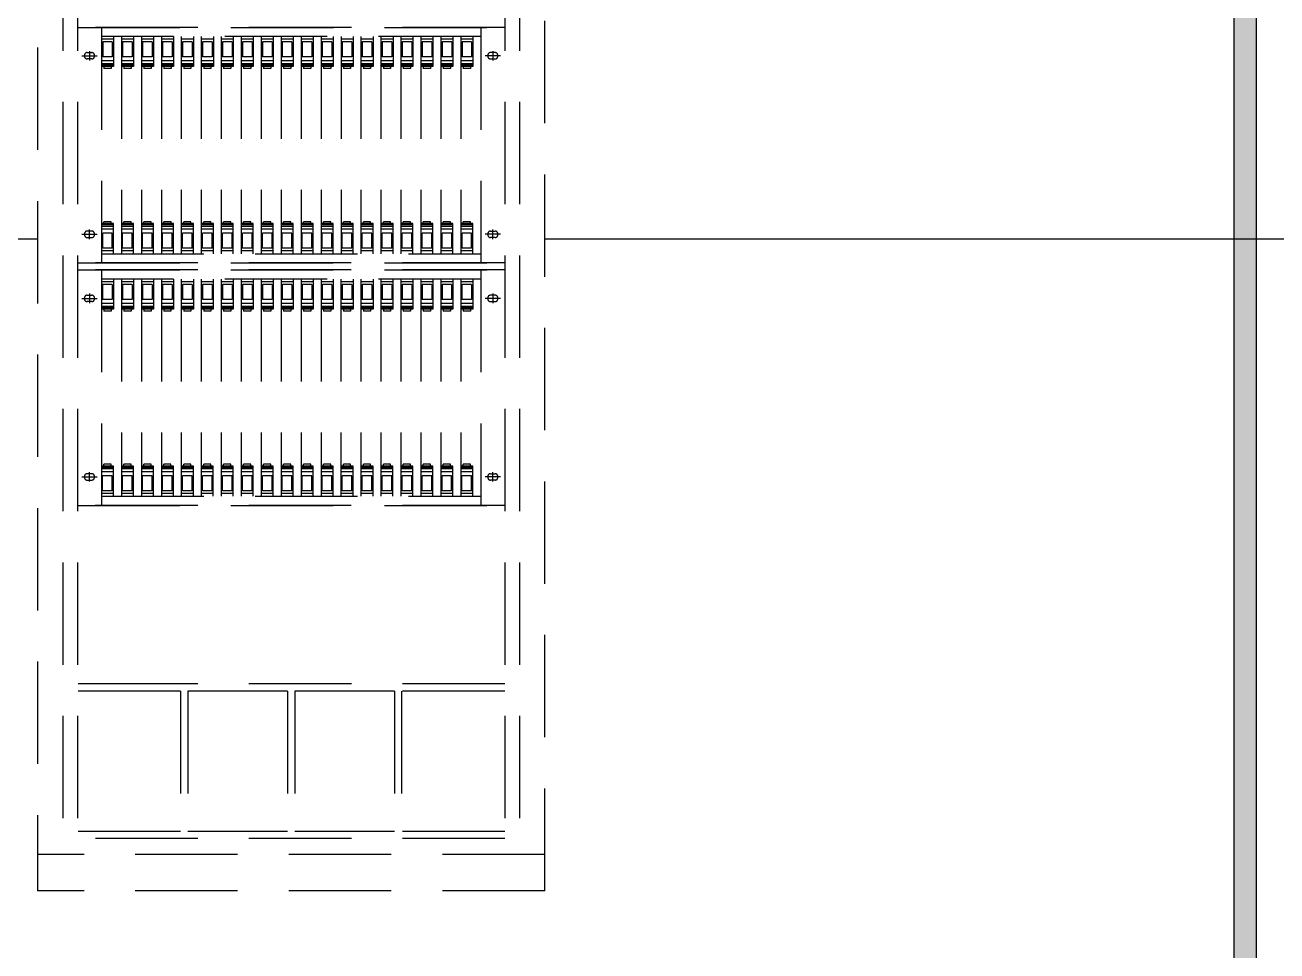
# Model space of a CAD drawing. Header units: millimetres. Extents: x 0 to 2521, y -5 to 594.
# Drawn here: x 1869.5 to 1930.7, y 347.2 to 392.4 of the extents above; entities that cross this region are included whole.
import ezdxf

# ---------------------------------------------------------------- set-up
doc = ezdxf.new("R2010")
doc.units = ezdxf.units.MM
doc.header["$LTSCALE"] = 10
doc.linetypes.add('A-DASHD01', pattern=[0.75, 0.5, -0.25])
for name, color, linetype in [('CZ-LIN1', 7, 'Continuous'), ('CZ-SYMB', 2, 'Continuous'), ('CZ-TABL', 7, 'Continuous'), ('TT-COMM-CABL', 4, 'Continuous')]:
    doc.layers.add(name, color=color, linetype=linetype)

msp = doc.modelspace()

# ---------------------------------------------------------------- hatches: boundary and pattern name
at = {"layer": 'CZ-TABL'}
h = msp.add_hatch(color=256, dxfattribs=at)
edge = h.paths.add_edge_path()
edge.add_arc((1767.242, 283.656), 4.556, 172.75623, 263.45156)
edge.add_line((1766.722, 279.13), (1924.583, 279.13))
edge.add_arc((1924.583, 284.23), 5.101, 270, 360)
edge.add_line((1929.684, 284.23), (1929.684, 450.438))
edge.add_arc((1925.186, 449.954), 4.524, 6.13869, 97.65352)
edge.add_arc((1924.583, 450.438), 4, 0, 90, ccw=False)
edge.add_line((1928.583, 450.438), (1928.583, 284.23))
edge.add_arc((1924.583, 284.23), 4, -90, 0, ccw=False)
edge.add_line((1924.583, 280.23), (1766.722, 280.23))
edge.add_arc((1766.722, 284.23), 4, 180, 270, ccw=False)

# ---------------------------------------------------------------- linework, layer by layer
at = {"layer": 'CZ-LIN1', "ltscale": 10}
msp.add_lwpolyline([(1762.722, 454.438), (1924.583, 454.438, -0.414214), (1928.583, 450.438), (1928.583, 284.23, -0.414214), (1924.583, 280.23), (1766.722, 280.23, -0.414214), (1762.722, 284.23), (1762.722, 454.438)], format="xyb", close=True, dxfattribs=at)
at = {"layer": 'CZ-SYMB', "linetype": 'A-DASHD01'}
for p, q in [((1870.156, 413.808), (1870.156, 350.11)), ((1870.156, 413.808), (1870.156, 350.11)), ((1894.927, 350.11), (1894.927, 413.808)), ((1894.927, 350.11), (1894.927, 413.808)), ((1871.394, 411.153), (1871.394, 351.879)), ((1871.394, 411.153), (1871.394, 351.879)), ((1872.102, 411.153), (1872.102, 351.879)), ((1872.102, 411.153), (1872.102, 351.879)), ((1892.981, 411.153), (1892.981, 351.879)), ((1892.981, 411.153), (1892.981, 351.879)), ((1893.688, 411.153), (1893.688, 351.879)), ((1893.688, 411.153), (1893.688, 351.879)), ((1872.102, 392.299), (1892.981, 392.299)), ((1892.981, 392.299), (1872.102, 392.299)), ((1873.28, 392.299), (1873.28, 380.798)), ((1891.801, 392.299), (1891.801, 380.798)), ((1891.801, 391.857), (1873.279, 391.857)), ((1873.868, 391.722), (1873.279, 391.722)), ((1873.809, 391.587), (1873.338, 391.587)), ((1873.338, 391.587), (1873.338, 390.859)), ((1873.809, 391.587), (1873.809, 390.859)), ((1873.868, 391.857), (1873.868, 390.387)), ((1874.254, 391.857), (1874.254, 381.24)), ((1874.843, 391.722), (1874.254, 391.722)), ((1874.313, 391.587), (1874.313, 390.859)), ((1874.784, 391.587), (1874.313, 391.587)), ((1874.784, 391.587), (1874.784, 390.859)), ((1874.843, 391.857), (1874.843, 390.387)), ((1875.229, 391.857), (1875.229, 381.24)), ((1875.818, 391.722), (1875.229, 391.722)), ((1875.288, 391.587), (1875.288, 390.859)), ((1875.759, 391.587), (1875.288, 391.587)), ((1875.759, 391.587), (1875.759, 390.859)), ((1875.818, 391.857), (1875.818, 390.387)), ((1876.204, 391.857), (1876.204, 381.24)), ((1876.793, 391.722), (1876.204, 391.722)), ((1876.262, 391.587), (1876.262, 390.859)), ((1876.734, 391.587), (1876.262, 391.587)), ((1876.734, 391.587), (1876.734, 390.859)), ((1876.793, 391.857), (1876.793, 390.387)), ((1877.178, 391.857), (1877.178, 381.24)), ((1877.767, 391.722), (1877.178, 391.722)), ((1877.237, 391.587), (1877.237, 390.859)), ((1877.709, 391.587), (1877.237, 391.587)), ((1877.709, 391.587), (1877.709, 390.859)), ((1877.767, 391.857), (1877.767, 390.387)), ((1878.153, 391.857), (1878.153, 381.24)), ((1878.742, 391.722), (1878.153, 391.722)), ((1878.212, 391.587), (1878.212, 390.859)), ((1878.683, 391.587), (1878.212, 391.587)), ((1878.683, 391.587), (1878.683, 390.859)), ((1878.742, 391.857), (1878.742, 390.387)), ((1879.128, 391.857), (1879.128, 381.24)), ((1879.717, 391.722), (1879.128, 391.722)), ((1879.187, 391.587), (1879.187, 390.859)), ((1879.658, 391.587), (1879.187, 391.587)), ((1879.658, 391.587), (1879.658, 390.859)), ((1879.717, 391.857), (1879.717, 390.387)), ((1880.103, 391.857), (1880.103, 381.24)), ((1880.692, 391.722), (1880.103, 391.722)), ((1880.162, 391.587), (1880.162, 390.859)), ((1880.633, 391.587), (1880.162, 391.587)), ((1880.633, 391.587), (1880.633, 390.859)), ((1880.692, 391.857), (1880.692, 390.387)), ((1881.078, 391.857), (1881.078, 381.24)), ((1881.667, 391.722), (1881.078, 391.722)), ((1881.137, 391.587), (1881.137, 390.859)), ((1881.608, 391.587), (1881.137, 391.587)), ((1881.608, 391.587), (1881.608, 390.859)), ((1881.667, 391.857), (1881.667, 390.387)), ((1882.053, 391.857), (1882.053, 381.24)), ((1882.642, 391.722), (1882.053, 391.722)), ((1882.583, 391.587), (1882.111, 391.587)), ((1882.111, 391.587), (1882.111, 390.859)), ((1882.583, 391.587), (1882.583, 390.859)), ((1882.642, 391.857), (1882.642, 390.387)), ((1883.027, 391.857), (1883.027, 381.24)), ((1883.616, 391.722), (1883.027, 391.722)), ((1883.086, 391.587), (1883.086, 390.859)), ((1883.558, 391.587), (1883.086, 391.587)), ((1883.558, 391.587), (1883.558, 390.859)), ((1883.616, 391.857), (1883.616, 390.387)), ((1884.002, 391.857), (1884.002, 381.24)), ((1884.591, 391.722), (1884.002, 391.722)), ((1884.061, 391.587), (1884.061, 390.859)), ((1884.532, 391.587), (1884.061, 391.587)), ((1884.532, 391.587), (1884.532, 390.859)), ((1884.591, 391.857), (1884.591, 390.387)), ((1884.977, 391.857), (1884.977, 381.24)), ((1885.566, 391.722), (1884.977, 391.722)), ((1885.036, 391.587), (1885.036, 390.859)), ((1885.507, 391.587), (1885.036, 391.587)), ((1885.507, 391.587), (1885.507, 390.859)), ((1885.566, 391.857), (1885.566, 390.387)), ((1885.952, 391.857), (1885.952, 381.24)), ((1886.541, 391.722), (1885.952, 391.722)), ((1886.011, 391.587), (1886.011, 390.859)), ((1886.482, 391.587), (1886.011, 391.587)), ((1886.482, 391.587), (1886.482, 390.859)), ((1886.541, 391.857), (1886.541, 390.387)), ((1886.927, 391.857), (1886.927, 381.24)), ((1887.516, 391.722), (1886.927, 391.722)), ((1886.986, 391.587), (1886.986, 390.859)), ((1887.457, 391.587), (1886.986, 391.587)), ((1887.457, 391.587), (1887.457, 390.859)), ((1887.516, 391.857), (1887.516, 390.387)), ((1887.902, 391.857), (1887.902, 381.24)), ((1888.491, 391.722), (1887.902, 391.722)), ((1887.96, 391.587), (1887.96, 390.859)), ((1888.432, 391.587), (1887.96, 391.587)), ((1888.432, 391.587), (1888.432, 390.859)), ((1888.491, 391.857), (1888.491, 390.387)), ((1888.876, 391.857), (1888.876, 381.24)), ((1889.465, 391.722), (1888.876, 391.722)), ((1888.935, 391.587), (1888.935, 390.859)), ((1889.407, 391.587), (1888.935, 391.587)), ((1889.407, 391.587), (1889.407, 390.859)), ((1889.465, 391.857), (1889.465, 390.387)), ((1889.851, 391.857), (1889.851, 381.24)), ((1890.44, 391.722), (1889.851, 391.722)), ((1889.91, 391.587), (1889.91, 390.859)), ((1890.381, 391.587), (1889.91, 391.587)), ((1890.381, 391.587), (1890.381, 390.859)), ((1890.44, 391.857), (1890.44, 390.387)), ((1890.826, 391.857), (1890.826, 381.24)), ((1891.415, 391.722), (1890.826, 391.722)), ((1890.885, 391.587), (1890.885, 390.859)), ((1891.356, 391.587), (1890.885, 391.587)), ((1891.356, 391.587), (1891.356, 390.859)), ((1891.415, 391.857), (1891.415, 390.387)), ((1872.323, 390.91), (1873.063, 390.91)), ((1872.693, 391.142), (1872.693, 390.679)), ((1873.809, 390.859), (1873.338, 390.859)), ((1874.784, 390.859), (1874.313, 390.859)), ((1875.759, 390.859), (1875.288, 390.859)), ((1876.734, 390.859), (1876.262, 390.859)), ((1877.709, 390.859), (1877.237, 390.859)), ((1878.683, 390.859), (1878.212, 390.859)), ((1879.658, 390.859), (1879.187, 390.859)), ((1880.633, 390.859), (1880.162, 390.859)), ((1881.608, 390.859), (1881.137, 390.859)), ((1882.583, 390.859), (1882.111, 390.859)), ((1883.558, 390.859), (1883.086, 390.859)), ((1884.532, 390.859), (1884.061, 390.859)), ((1885.507, 390.859), (1885.036, 390.859)), ((1886.482, 390.859), (1886.011, 390.859)), ((1887.457, 390.859), (1886.986, 390.859)), ((1888.432, 390.859), (1887.96, 390.859)), ((1889.407, 390.859), (1888.935, 390.859)), ((1890.381, 390.859), (1889.91, 390.859)), ((1891.356, 390.859), (1890.885, 390.859)), ((1892.76, 390.91), (1892.02, 390.91)), ((1892.39, 391.142), (1892.39, 390.679)), ((1873.868, 390.657), (1873.279, 390.657)), ((1873.868, 390.522), (1873.279, 390.522)), ((1873.868, 390.455), (1873.279, 390.455)), ((1873.868, 390.387), (1873.279, 390.387)), ((1873.397, 390.387), (1873.397, 390.293)), ((1873.75, 390.293), (1873.397, 390.293)), ((1873.75, 390.387), (1873.75, 390.293)), ((1874.843, 390.657), (1874.254, 390.657)), ((1874.843, 390.522), (1874.254, 390.522)), ((1874.843, 390.455), (1874.254, 390.455)), ((1874.843, 390.387), (1874.254, 390.387)), ((1874.372, 390.387), (1874.372, 390.293)), ((1874.725, 390.293), (1874.372, 390.293)), ((1874.725, 390.387), (1874.725, 390.293)), ((1875.818, 390.657), (1875.229, 390.657)), ((1875.818, 390.522), (1875.229, 390.522)), ((1875.818, 390.455), (1875.229, 390.455)), ((1875.818, 390.387), (1875.229, 390.387)), ((1875.347, 390.387), (1875.347, 390.293)), ((1875.7, 390.293), (1875.347, 390.293)), ((1875.7, 390.387), (1875.7, 390.293)), ((1876.793, 390.657), (1876.204, 390.657)), ((1876.793, 390.522), (1876.204, 390.522)), ((1876.793, 390.455), (1876.204, 390.455)), ((1876.793, 390.387), (1876.204, 390.387)), ((1876.321, 390.387), (1876.321, 390.293)), ((1876.675, 390.293), (1876.321, 390.293)), ((1876.675, 390.387), (1876.675, 390.293)), ((1877.767, 390.657), (1877.178, 390.657)), ((1877.767, 390.522), (1877.178, 390.522)), ((1877.767, 390.455), (1877.178, 390.455)), ((1877.767, 390.387), (1877.178, 390.387)), ((1877.296, 390.387), (1877.296, 390.293)), ((1877.65, 390.293), (1877.296, 390.293)), ((1877.65, 390.387), (1877.65, 390.293)), ((1878.742, 390.657), (1878.153, 390.657)), ((1878.742, 390.522), (1878.153, 390.522)), ((1878.742, 390.455), (1878.153, 390.455)), ((1878.742, 390.387), (1878.153, 390.387)), ((1878.271, 390.387), (1878.271, 390.293)), ((1878.624, 390.293), (1878.271, 390.293)), ((1878.624, 390.387), (1878.624, 390.293)), ((1879.717, 390.657), (1879.128, 390.657)), ((1879.717, 390.522), (1879.128, 390.522)), ((1879.717, 390.455), (1879.128, 390.455)), ((1879.717, 390.387), (1879.128, 390.387)), ((1879.246, 390.387), (1879.246, 390.293)), ((1879.599, 390.293), (1879.246, 390.293)), ((1879.599, 390.387), (1879.599, 390.293)), ((1880.692, 390.657), (1880.103, 390.657)), ((1880.692, 390.522), (1880.103, 390.522)), ((1880.692, 390.455), (1880.103, 390.455)), ((1880.692, 390.387), (1880.103, 390.387)), ((1880.221, 390.387), (1880.221, 390.293)), ((1880.574, 390.293), (1880.221, 390.293)), ((1880.574, 390.387), (1880.574, 390.293)), ((1881.667, 390.657), (1881.078, 390.657)), ((1881.667, 390.522), (1881.078, 390.522)), ((1881.667, 390.455), (1881.078, 390.455)), ((1881.667, 390.387), (1881.078, 390.387)), ((1881.196, 390.387), (1881.196, 390.293)), ((1881.549, 390.293), (1881.196, 390.293)), ((1881.549, 390.387), (1881.549, 390.293)), ((1882.642, 390.657), (1882.053, 390.657)), ((1882.642, 390.522), (1882.053, 390.522)), ((1882.642, 390.455), (1882.053, 390.455)), ((1882.642, 390.387), (1882.053, 390.387)), ((1882.17, 390.387), (1882.17, 390.293)), ((1882.524, 390.293), (1882.17, 390.293)), ((1882.524, 390.387), (1882.524, 390.293)), ((1883.616, 390.657), (1883.027, 390.657)), ((1883.616, 390.522), (1883.027, 390.522)), ((1883.616, 390.455), (1883.027, 390.455)), ((1883.616, 390.387), (1883.027, 390.387)), ((1883.145, 390.387), (1883.145, 390.293)), ((1883.499, 390.293), (1883.145, 390.293)), ((1883.499, 390.387), (1883.499, 390.293)), ((1884.591, 390.657), (1884.002, 390.657)), ((1884.591, 390.522), (1884.002, 390.522)), ((1884.591, 390.455), (1884.002, 390.455)), ((1884.591, 390.387), (1884.002, 390.387)), ((1884.12, 390.387), (1884.12, 390.293)), ((1884.473, 390.293), (1884.12, 390.293)), ((1884.473, 390.387), (1884.473, 390.293)), ((1885.566, 390.657), (1884.977, 390.657)), ((1885.566, 390.522), (1884.977, 390.522)), ((1885.566, 390.455), (1884.977, 390.455)), ((1885.566, 390.387), (1884.977, 390.387)), ((1885.095, 390.387), (1885.095, 390.293)), ((1885.448, 390.293), (1885.095, 390.293)), ((1885.448, 390.387), (1885.448, 390.293)), ((1886.541, 390.657), (1885.952, 390.657)), ((1886.541, 390.522), (1885.952, 390.522)), ((1886.541, 390.455), (1885.952, 390.455)), ((1886.541, 390.387), (1885.952, 390.387)), ((1886.07, 390.387), (1886.07, 390.293)), ((1886.423, 390.293), (1886.07, 390.293)), ((1886.423, 390.387), (1886.423, 390.293)), ((1887.516, 390.657), (1886.927, 390.657)), ((1887.516, 390.522), (1886.927, 390.522)), ((1887.516, 390.455), (1886.927, 390.455)), ((1887.516, 390.387), (1886.927, 390.387)), ((1887.045, 390.387), (1887.045, 390.293)), ((1887.398, 390.293), (1887.045, 390.293)), ((1887.398, 390.387), (1887.398, 390.293)), ((1888.491, 390.657), (1887.902, 390.657)), ((1888.491, 390.522), (1887.902, 390.522)), ((1888.491, 390.455), (1887.902, 390.455)), ((1888.491, 390.387), (1887.902, 390.387)), ((1888.019, 390.387), (1888.019, 390.293)), ((1888.373, 390.293), (1888.019, 390.293)), ((1888.373, 390.387), (1888.373, 390.293)), ((1889.465, 390.657), (1888.876, 390.657)), ((1889.465, 390.522), (1888.876, 390.522)), ((1889.465, 390.455), (1888.876, 390.455)), ((1889.465, 390.387), (1888.876, 390.387)), ((1888.994, 390.387), (1888.994, 390.293)), ((1889.348, 390.293), (1888.994, 390.293)), ((1889.348, 390.387), (1889.348, 390.293)), ((1890.44, 390.657), (1889.851, 390.657)), ((1890.44, 390.522), (1889.851, 390.522)), ((1890.44, 390.455), (1889.851, 390.455)), ((1890.44, 390.387), (1889.851, 390.387)), ((1889.969, 390.387), (1889.969, 390.293)), ((1890.322, 390.293), (1889.969, 390.293)), ((1890.322, 390.387), (1890.322, 390.293)), ((1891.415, 390.657), (1890.826, 390.657)), ((1891.415, 390.522), (1890.826, 390.522)), ((1891.415, 390.455), (1890.826, 390.455)), ((1891.415, 390.387), (1890.826, 390.387)), ((1890.944, 390.387), (1890.944, 390.293)), ((1891.297, 390.293), (1890.944, 390.293)), ((1891.297, 390.387), (1891.297, 390.293)), ((1873.75, 382.804), (1873.397, 382.804)), ((1873.397, 382.71), (1873.397, 382.804)), ((1873.75, 382.71), (1873.75, 382.804)), ((1874.725, 382.804), (1874.372, 382.804)), ((1874.372, 382.71), (1874.372, 382.804)), ((1874.725, 382.71), (1874.725, 382.804)), ((1875.7, 382.804), (1875.347, 382.804)), ((1875.347, 382.71), (1875.347, 382.804)), ((1875.7, 382.71), (1875.7, 382.804)), ((1876.675, 382.804), (1876.321, 382.804)), ((1876.321, 382.71), (1876.321, 382.804)), ((1876.675, 382.71), (1876.675, 382.804)), ((1877.65, 382.804), (1877.296, 382.804)), ((1877.296, 382.71), (1877.296, 382.804)), ((1877.65, 382.71), (1877.65, 382.804)), ((1878.624, 382.804), (1878.271, 382.804)), ((1878.271, 382.71), (1878.271, 382.804)), ((1878.624, 382.71), (1878.624, 382.804)), ((1879.599, 382.804), (1879.246, 382.804)), ((1879.246, 382.71), (1879.246, 382.804)), ((1879.599, 382.71), (1879.599, 382.804)), ((1880.574, 382.804), (1880.221, 382.804)), ((1880.221, 382.71), (1880.221, 382.804)), ((1880.574, 382.71), (1880.574, 382.804)), ((1881.549, 382.804), (1881.196, 382.804)), ((1881.196, 382.71), (1881.196, 382.804)), ((1881.549, 382.71), (1881.549, 382.804)), ((1882.524, 382.804), (1882.17, 382.804)), ((1882.17, 382.71), (1882.17, 382.804)), ((1882.524, 382.71), (1882.524, 382.804)), ((1883.499, 382.804), (1883.145, 382.804)), ((1883.145, 382.71), (1883.145, 382.804)), ((1883.499, 382.71), (1883.499, 382.804)), ((1884.473, 382.804), (1884.12, 382.804)), ((1884.12, 382.71), (1884.12, 382.804)), ((1884.473, 382.71), (1884.473, 382.804)), ((1885.448, 382.804), (1885.095, 382.804)), ((1885.095, 382.71), (1885.095, 382.804)), ((1885.448, 382.71), (1885.448, 382.804)), ((1886.423, 382.804), (1886.07, 382.804)), ((1886.07, 382.71), (1886.07, 382.804)), ((1886.423, 382.71), (1886.423, 382.804)), ((1887.398, 382.804), (1887.045, 382.804)), ((1887.045, 382.71), (1887.045, 382.804)), ((1887.398, 382.71), (1887.398, 382.804)), ((1888.373, 382.804), (1888.019, 382.804)), ((1888.019, 382.71), (1888.019, 382.804)), ((1888.373, 382.71), (1888.373, 382.804)), ((1889.348, 382.804), (1888.994, 382.804)), ((1888.994, 382.71), (1888.994, 382.804)), ((1889.348, 382.71), (1889.348, 382.804)), ((1890.322, 382.804), (1889.969, 382.804)), ((1889.969, 382.71), (1889.969, 382.804)), ((1890.322, 382.71), (1890.322, 382.804)), ((1891.297, 382.804), (1890.944, 382.804)), ((1890.944, 382.71), (1890.944, 382.804)), ((1891.297, 382.71), (1891.297, 382.804)), ((1872.323, 382.187), (1873.063, 382.187)), ((1872.693, 381.955), (1872.693, 382.418)), ((1873.868, 382.71), (1873.279, 382.71)), ((1873.868, 382.642), (1873.279, 382.642)), ((1873.868, 382.575), (1873.279, 382.575)), ((1873.868, 382.44), (1873.279, 382.44)), ((1873.809, 382.238), (1873.338, 382.238)), ((1873.338, 381.51), (1873.338, 382.238)), ((1873.809, 381.51), (1873.809, 382.238)), ((1873.868, 381.24), (1873.868, 382.71)), ((1874.843, 382.71), (1874.254, 382.71)), ((1874.843, 382.642), (1874.254, 382.642)), ((1874.843, 382.575), (1874.254, 382.575)), ((1874.843, 382.44), (1874.254, 382.44)), ((1874.313, 381.51), (1874.313, 382.238)), ((1874.784, 382.238), (1874.313, 382.238)), ((1874.784, 381.51), (1874.784, 382.238)), ((1874.843, 381.24), (1874.843, 382.71)), ((1875.818, 382.71), (1875.229, 382.71)), ((1875.818, 382.642), (1875.229, 382.642)), ((1875.818, 382.575), (1875.229, 382.575)), ((1875.818, 382.44), (1875.229, 382.44)), ((1875.288, 381.51), (1875.288, 382.238)), ((1875.759, 382.238), (1875.288, 382.238)), ((1875.759, 381.51), (1875.759, 382.238)), ((1875.818, 381.24), (1875.818, 382.71)), ((1876.793, 382.71), (1876.204, 382.71)), ((1876.793, 382.642), (1876.204, 382.642)), ((1876.793, 382.575), (1876.204, 382.575)), ((1876.793, 382.44), (1876.204, 382.44)), ((1876.262, 381.51), (1876.262, 382.238)), ((1876.734, 382.238), (1876.262, 382.238)), ((1876.734, 381.51), (1876.734, 382.238)), ((1876.793, 381.24), (1876.793, 382.71)), ((1877.767, 382.71), (1877.178, 382.71)), ((1877.767, 382.642), (1877.178, 382.642)), ((1877.767, 382.575), (1877.178, 382.575)), ((1877.767, 382.44), (1877.178, 382.44)), ((1877.237, 381.51), (1877.237, 382.238)), ((1877.709, 382.238), (1877.237, 382.238)), ((1877.709, 381.51), (1877.709, 382.238)), ((1877.767, 381.24), (1877.767, 382.71)), ((1878.742, 382.71), (1878.153, 382.71)), ((1878.742, 382.642), (1878.153, 382.642)), ((1878.742, 382.575), (1878.153, 382.575)), ((1878.742, 382.44), (1878.153, 382.44)), ((1878.212, 381.51), (1878.212, 382.238)), ((1878.683, 382.238), (1878.212, 382.238)), ((1878.683, 381.51), (1878.683, 382.238)), ((1878.742, 381.24), (1878.742, 382.71)), ((1879.717, 382.71), (1879.128, 382.71)), ((1879.717, 382.642), (1879.128, 382.642)), ((1879.717, 382.575), (1879.128, 382.575)), ((1879.717, 382.44), (1879.128, 382.44)), ((1879.187, 381.51), (1879.187, 382.238)), ((1879.658, 382.238), (1879.187, 382.238)), ((1879.658, 381.51), (1879.658, 382.238)), ((1879.717, 381.24), (1879.717, 382.71)), ((1880.692, 382.71), (1880.103, 382.71)), ((1880.692, 382.642), (1880.103, 382.642)), ((1880.692, 382.575), (1880.103, 382.575)), ((1880.692, 382.44), (1880.103, 382.44)), ((1880.162, 381.51), (1880.162, 382.238)), ((1880.633, 382.238), (1880.162, 382.238)), ((1880.633, 381.51), (1880.633, 382.238)), ((1880.692, 381.24), (1880.692, 382.71)), ((1881.667, 382.71), (1881.078, 382.71)), ((1881.667, 382.642), (1881.078, 382.642)), ((1881.667, 382.575), (1881.078, 382.575)), ((1881.667, 382.44), (1881.078, 382.44)), ((1881.137, 381.51), (1881.137, 382.238)), ((1881.608, 382.238), (1881.137, 382.238)), ((1881.608, 381.51), (1881.608, 382.238)), ((1881.667, 381.24), (1881.667, 382.71)), ((1882.642, 382.71), (1882.053, 382.71)), ((1882.642, 382.642), (1882.053, 382.642)), ((1882.642, 382.575), (1882.053, 382.575)), ((1882.642, 382.44), (1882.053, 382.44)), ((1882.583, 382.238), (1882.111, 382.238)), ((1882.111, 381.51), (1882.111, 382.238)), ((1882.583, 381.51), (1882.583, 382.238)), ((1882.642, 381.24), (1882.642, 382.71)), ((1883.616, 382.71), (1883.027, 382.71)), ((1883.616, 382.642), (1883.027, 382.642)), ((1883.616, 382.575), (1883.027, 382.575)), ((1883.616, 382.44), (1883.027, 382.44)), ((1883.086, 381.51), (1883.086, 382.238)), ((1883.558, 382.238), (1883.086, 382.238)), ((1883.558, 381.51), (1883.558, 382.238)), ((1883.616, 381.24), (1883.616, 382.71)), ((1884.591, 382.71), (1884.002, 382.71)), ((1884.591, 382.642), (1884.002, 382.642)), ((1884.591, 382.575), (1884.002, 382.575)), ((1884.591, 382.44), (1884.002, 382.44)), ((1884.061, 381.51), (1884.061, 382.238)), ((1884.532, 382.238), (1884.061, 382.238)), ((1884.532, 381.51), (1884.532, 382.238)), ((1884.591, 381.24), (1884.591, 382.71)), ((1885.566, 382.71), (1884.977, 382.71)), ((1885.566, 382.642), (1884.977, 382.642)), ((1885.566, 382.575), (1884.977, 382.575)), ((1885.566, 382.44), (1884.977, 382.44)), ((1885.036, 381.51), (1885.036, 382.238)), ((1885.507, 382.238), (1885.036, 382.238)), ((1885.507, 381.51), (1885.507, 382.238)), ((1885.566, 381.24), (1885.566, 382.71)), ((1886.541, 382.71), (1885.952, 382.71)), ((1886.541, 382.642), (1885.952, 382.642)), ((1886.541, 382.575), (1885.952, 382.575)), ((1886.541, 382.44), (1885.952, 382.44)), ((1886.011, 381.51), (1886.011, 382.238)), ((1886.482, 382.238), (1886.011, 382.238)), ((1886.482, 381.51), (1886.482, 382.238)), ((1886.541, 381.24), (1886.541, 382.71)), ((1887.516, 382.71), (1886.927, 382.71)), ((1887.516, 382.642), (1886.927, 382.642)), ((1887.516, 382.575), (1886.927, 382.575)), ((1887.516, 382.44), (1886.927, 382.44)), ((1886.986, 381.51), (1886.986, 382.238)), ((1887.457, 382.238), (1886.986, 382.238)), ((1887.457, 381.51), (1887.457, 382.238)), ((1887.516, 381.24), (1887.516, 382.71)), ((1888.491, 382.71), (1887.902, 382.71)), ((1888.491, 382.642), (1887.902, 382.642)), ((1888.491, 382.575), (1887.902, 382.575)), ((1888.491, 382.44), (1887.902, 382.44)), ((1888.432, 382.238), (1887.96, 382.238)), ((1887.96, 381.51), (1887.96, 382.238)), ((1888.432, 381.51), (1888.432, 382.238)), ((1888.491, 381.24), (1888.491, 382.71)), ((1889.465, 382.71), (1888.876, 382.71)), ((1889.465, 382.642), (1888.876, 382.642)), ((1889.465, 382.575), (1888.876, 382.575)), ((1889.465, 382.44), (1888.876, 382.44)), ((1888.935, 381.51), (1888.935, 382.238)), ((1889.407, 382.238), (1888.935, 382.238)), ((1889.407, 381.51), (1889.407, 382.238)), ((1889.465, 381.24), (1889.465, 382.71)), ((1890.44, 382.71), (1889.851, 382.71)), ((1890.44, 382.642), (1889.851, 382.642)), ((1890.44, 382.575), (1889.851, 382.575)), ((1890.44, 382.44), (1889.851, 382.44)), ((1889.91, 381.51), (1889.91, 382.238)), ((1890.381, 382.238), (1889.91, 382.238)), ((1890.381, 381.51), (1890.381, 382.238)), ((1890.44, 381.24), (1890.44, 382.71)), ((1891.415, 382.71), (1890.826, 382.71)), ((1891.415, 382.642), (1890.826, 382.642)), ((1891.415, 382.575), (1890.826, 382.575)), ((1891.415, 382.44), (1890.826, 382.44)), ((1890.885, 381.51), (1890.885, 382.238)), ((1891.356, 382.238), (1890.885, 382.238)), ((1891.356, 381.51), (1891.356, 382.238)), ((1891.415, 381.24), (1891.415, 382.71)), ((1892.76, 382.187), (1892.02, 382.187)), ((1892.39, 381.955), (1892.39, 382.418)), ((1873.809, 381.51), (1873.338, 381.51)), ((1874.784, 381.51), (1874.313, 381.51)), ((1875.759, 381.51), (1875.288, 381.51)), ((1876.734, 381.51), (1876.262, 381.51)), ((1877.709, 381.51), (1877.237, 381.51)), ((1878.683, 381.51), (1878.212, 381.51)), ((1879.658, 381.51), (1879.187, 381.51)), ((1880.633, 381.51), (1880.162, 381.51)), ((1881.608, 381.51), (1881.137, 381.51)), ((1882.583, 381.51), (1882.111, 381.51)), ((1883.558, 381.51), (1883.086, 381.51)), ((1884.532, 381.51), (1884.061, 381.51)), ((1885.507, 381.51), (1885.036, 381.51)), ((1886.482, 381.51), (1886.011, 381.51)), ((1887.457, 381.51), (1886.986, 381.51)), ((1888.432, 381.51), (1887.96, 381.51)), ((1889.407, 381.51), (1888.935, 381.51)), ((1890.381, 381.51), (1889.91, 381.51)), ((1891.356, 381.51), (1890.885, 381.51)), ((1873.868, 381.375), (1873.279, 381.375)), ((1873.279, 381.24), (1891.801, 381.24)), ((1874.843, 381.375), (1874.254, 381.375)), ((1875.818, 381.375), (1875.229, 381.375)), ((1876.793, 381.375), (1876.204, 381.375)), ((1877.767, 381.375), (1877.178, 381.375)), ((1878.742, 381.375), (1878.153, 381.375)), ((1879.717, 381.375), (1879.128, 381.375)), ((1880.692, 381.375), (1880.103, 381.375)), ((1881.667, 381.375), (1881.078, 381.375)), ((1882.642, 381.375), (1882.053, 381.375)), ((1883.616, 381.375), (1883.027, 381.375)), ((1884.591, 381.375), (1884.002, 381.375)), ((1885.566, 381.375), (1884.977, 381.375)), ((1886.541, 381.375), (1885.952, 381.375)), ((1887.516, 381.375), (1886.927, 381.375)), ((1888.491, 381.375), (1887.902, 381.375)), ((1889.465, 381.375), (1888.876, 381.375)), ((1890.44, 381.375), (1889.851, 381.375)), ((1891.415, 381.375), (1890.826, 381.375)), ((1892.98, 380.798), (1872.101, 380.798)), ((1872.101, 380.798), (1892.98, 380.798)), ((1872.101, 380.798), (1892.98, 380.798)), ((1892.98, 380.798), (1872.101, 380.798)), ((1872.101, 380.798), (1892.98, 380.798)), ((1892.98, 380.444), (1872.101, 380.444)), ((1872.101, 380.444), (1892.98, 380.444)), ((1873.279, 380.444), (1873.279, 368.943)), ((1891.8, 380.444), (1891.8, 368.943)), ((1891.8, 380.002), (1873.278, 380.002)), ((1873.867, 379.867), (1873.278, 379.867)), ((1873.808, 379.732), (1873.337, 379.732)), ((1873.337, 379.732), (1873.337, 379.005)), ((1873.808, 379.732), (1873.808, 379.005)), ((1873.867, 380.002), (1873.867, 378.532)), ((1874.253, 380.002), (1874.253, 369.386)), ((1874.842, 379.867), (1874.253, 379.867)), ((1874.783, 379.732), (1874.312, 379.732)), ((1874.312, 379.732), (1874.312, 379.005)), ((1874.783, 379.732), (1874.783, 379.005)), ((1874.842, 380.002), (1874.842, 378.532)), ((1875.228, 380.002), (1875.228, 369.386)), ((1875.817, 379.867), (1875.228, 379.867)), ((1875.758, 379.732), (1875.287, 379.732)), ((1875.287, 379.732), (1875.287, 379.005)), ((1875.758, 379.732), (1875.758, 379.005)), ((1875.817, 380.002), (1875.817, 378.532)), ((1876.203, 380.002), (1876.203, 369.386)), ((1876.792, 379.867), (1876.203, 379.867)), ((1876.733, 379.732), (1876.261, 379.732)), ((1876.261, 379.732), (1876.261, 379.005)), ((1876.733, 379.732), (1876.733, 379.005)), ((1876.792, 380.002), (1876.792, 378.532)), ((1877.177, 380.002), (1877.177, 369.386)), ((1877.766, 379.867), (1877.177, 379.867)), ((1877.707, 379.732), (1877.236, 379.732)), ((1877.236, 379.732), (1877.236, 379.005)), ((1877.707, 379.732), (1877.707, 379.005)), ((1877.766, 380.002), (1877.766, 378.532)), ((1878.152, 380.002), (1878.152, 369.386)), ((1878.741, 379.867), (1878.152, 379.867)), ((1878.682, 379.732), (1878.211, 379.732)), ((1878.211, 379.732), (1878.211, 379.005)), ((1878.682, 379.732), (1878.682, 379.005)), ((1878.741, 380.002), (1878.741, 378.532)), ((1879.127, 380.002), (1879.127, 369.386)), ((1879.716, 379.867), (1879.127, 379.867)), ((1879.657, 379.732), (1879.186, 379.732)), ((1879.186, 379.732), (1879.186, 379.005)), ((1879.657, 379.732), (1879.657, 379.005)), ((1879.716, 380.002), (1879.716, 378.532)), ((1880.102, 380.002), (1880.102, 369.386)), ((1880.691, 379.867), (1880.102, 379.867)), ((1880.632, 379.732), (1880.161, 379.732)), ((1880.161, 379.732), (1880.161, 379.005)), ((1880.632, 379.732), (1880.632, 379.005)), ((1880.691, 380.002), (1880.691, 378.532)), ((1881.077, 380.002), (1881.077, 369.386)), ((1881.666, 379.867), (1881.077, 379.867)), ((1881.607, 379.732), (1881.136, 379.732)), ((1881.136, 379.732), (1881.136, 379.005)), ((1881.607, 379.732), (1881.607, 379.005)), ((1881.666, 380.002), (1881.666, 378.532)), ((1882.052, 380.002), (1882.052, 369.386)), ((1882.641, 379.867), (1882.052, 379.867)), ((1882.582, 379.732), (1882.11, 379.732)), ((1882.11, 379.732), (1882.11, 379.005)), ((1882.582, 379.732), (1882.582, 379.005)), ((1882.641, 380.002), (1882.641, 378.532)), ((1883.026, 380.002), (1883.026, 369.386)), ((1883.615, 379.867), (1883.026, 379.867)), ((1883.557, 379.732), (1883.085, 379.732)), ((1883.085, 379.732), (1883.085, 379.005)), ((1883.557, 379.732), (1883.557, 379.005)), ((1883.615, 380.002), (1883.615, 378.532)), ((1884.001, 380.002), (1884.001, 369.386)), ((1884.59, 379.867), (1884.001, 379.867)), ((1884.531, 379.732), (1884.06, 379.732)), ((1884.06, 379.732), (1884.06, 379.005)), ((1884.531, 379.732), (1884.531, 379.005)), ((1884.59, 380.002), (1884.59, 378.532)), ((1884.976, 380.002), (1884.976, 369.386)), ((1885.565, 379.867), (1884.976, 379.867)), ((1885.506, 379.732), (1885.035, 379.732)), ((1885.035, 379.732), (1885.035, 379.005)), ((1885.506, 379.732), (1885.506, 379.005)), ((1885.565, 380.002), (1885.565, 378.532)), ((1885.951, 380.002), (1885.951, 369.386)), ((1886.54, 379.867), (1885.951, 379.867)), ((1886.481, 379.732), (1886.01, 379.732)), ((1886.01, 379.732), (1886.01, 379.005)), ((1886.481, 379.732), (1886.481, 379.005)), ((1886.54, 380.002), (1886.54, 378.532)), ((1886.926, 380.002), (1886.926, 369.386)), ((1887.515, 379.867), (1886.926, 379.867)), ((1887.456, 379.732), (1886.985, 379.732)), ((1886.985, 379.732), (1886.985, 379.005)), ((1887.456, 379.732), (1887.456, 379.005)), ((1887.515, 380.002), (1887.515, 378.532)), ((1887.901, 380.002), (1887.901, 369.386)), ((1888.49, 379.867), (1887.901, 379.867)), ((1888.431, 379.732), (1887.959, 379.732)), ((1887.959, 379.732), (1887.959, 379.005)), ((1888.431, 379.732), (1888.431, 379.005)), ((1888.49, 380.002), (1888.49, 378.532)), ((1888.875, 380.002), (1888.875, 369.386)), ((1889.464, 379.867), (1888.875, 379.867)), ((1889.406, 379.732), (1888.934, 379.732)), ((1888.934, 379.732), (1888.934, 379.005)), ((1889.406, 379.732), (1889.406, 379.005)), ((1889.464, 380.002), (1889.464, 378.532)), ((1889.85, 380.002), (1889.85, 369.386)), ((1890.439, 379.867), (1889.85, 379.867)), ((1890.38, 379.732), (1889.909, 379.732)), ((1889.909, 379.732), (1889.909, 379.005)), ((1890.38, 379.732), (1890.38, 379.005)), ((1890.439, 380.002), (1890.439, 378.532)), ((1890.825, 380.002), (1890.825, 369.386)), ((1891.414, 379.867), (1890.825, 379.867)), ((1891.355, 379.732), (1890.884, 379.732)), ((1890.884, 379.732), (1890.884, 379.005)), ((1891.355, 379.732), (1891.355, 379.005)), ((1891.414, 380.002), (1891.414, 378.532)), ((1872.322, 379.055), (1873.062, 379.055)), ((1872.692, 379.287), (1872.692, 378.824)), ((1892.759, 379.055), (1892.019, 379.055)), ((1892.389, 379.287), (1892.389, 378.824)), ((1873.867, 378.802), (1873.278, 378.802)), ((1873.867, 378.667), (1873.278, 378.667)), ((1873.867, 378.6), (1873.278, 378.6)), ((1873.867, 378.532), (1873.278, 378.532)), ((1873.808, 379.005), (1873.337, 379.005)), ((1873.396, 378.532), (1873.396, 378.438)), ((1873.749, 378.438), (1873.396, 378.438)), ((1873.749, 378.532), (1873.749, 378.438)), ((1874.842, 378.802), (1874.253, 378.802)), ((1874.842, 378.667), (1874.253, 378.667)), ((1874.842, 378.6), (1874.253, 378.6)), ((1874.842, 378.532), (1874.253, 378.532)), ((1874.783, 379.005), (1874.312, 379.005)), ((1874.371, 378.532), (1874.371, 378.438)), ((1874.724, 378.438), (1874.371, 378.438)), ((1874.724, 378.532), (1874.724, 378.438)), ((1875.817, 378.802), (1875.228, 378.802)), ((1875.817, 378.667), (1875.228, 378.667)), ((1875.817, 378.6), (1875.228, 378.6)), ((1875.817, 378.532), (1875.228, 378.532)), ((1875.758, 379.005), (1875.287, 379.005)), ((1875.346, 378.532), (1875.346, 378.438)), ((1875.699, 378.438), (1875.346, 378.438)), ((1875.699, 378.532), (1875.699, 378.438)), ((1876.792, 378.802), (1876.203, 378.802)), ((1876.792, 378.667), (1876.203, 378.667)), ((1876.792, 378.6), (1876.203, 378.6)), ((1876.792, 378.532), (1876.203, 378.532)), ((1876.733, 379.005), (1876.261, 379.005)), ((1876.32, 378.532), (1876.32, 378.438)), ((1876.674, 378.438), (1876.32, 378.438)), ((1876.674, 378.532), (1876.674, 378.438)), ((1877.766, 378.802), (1877.177, 378.802)), ((1877.766, 378.667), (1877.177, 378.667)), ((1877.766, 378.6), (1877.177, 378.6)), ((1877.766, 378.532), (1877.177, 378.532)), ((1877.707, 379.005), (1877.236, 379.005)), ((1877.295, 378.532), (1877.295, 378.438)), ((1877.649, 378.438), (1877.295, 378.438)), ((1877.649, 378.532), (1877.649, 378.438)), ((1878.741, 378.802), (1878.152, 378.802)), ((1878.741, 378.667), (1878.152, 378.667)), ((1878.741, 378.6), (1878.152, 378.6)), ((1878.741, 378.532), (1878.152, 378.532)), ((1878.682, 379.005), (1878.211, 379.005)), ((1878.27, 378.532), (1878.27, 378.438)), ((1878.623, 378.438), (1878.27, 378.438)), ((1878.623, 378.532), (1878.623, 378.438)), ((1879.716, 378.802), (1879.127, 378.802)), ((1879.716, 378.667), (1879.127, 378.667)), ((1879.716, 378.6), (1879.127, 378.6)), ((1879.716, 378.532), (1879.127, 378.532)), ((1879.657, 379.005), (1879.186, 379.005)), ((1879.245, 378.532), (1879.245, 378.438)), ((1879.598, 378.438), (1879.245, 378.438)), ((1879.598, 378.532), (1879.598, 378.438)), ((1880.691, 378.802), (1880.102, 378.802)), ((1880.691, 378.667), (1880.102, 378.667)), ((1880.691, 378.6), (1880.102, 378.6)), ((1880.691, 378.532), (1880.102, 378.532)), ((1880.632, 379.005), (1880.161, 379.005)), ((1880.22, 378.532), (1880.22, 378.438)), ((1880.573, 378.438), (1880.22, 378.438)), ((1880.573, 378.532), (1880.573, 378.438)), ((1881.666, 378.802), (1881.077, 378.802)), ((1881.666, 378.667), (1881.077, 378.667)), ((1881.666, 378.6), (1881.077, 378.6)), ((1881.666, 378.532), (1881.077, 378.532)), ((1881.607, 379.005), (1881.136, 379.005)), ((1881.195, 378.532), (1881.195, 378.438)), ((1881.548, 378.438), (1881.195, 378.438)), ((1881.548, 378.532), (1881.548, 378.438)), ((1882.641, 378.802), (1882.052, 378.802)), ((1882.641, 378.667), (1882.052, 378.667)), ((1882.641, 378.6), (1882.052, 378.6)), ((1882.641, 378.532), (1882.052, 378.532)), ((1882.582, 379.005), (1882.11, 379.005)), ((1882.169, 378.532), (1882.169, 378.438)), ((1882.523, 378.438), (1882.169, 378.438)), ((1882.523, 378.532), (1882.523, 378.438)), ((1883.615, 378.802), (1883.026, 378.802)), ((1883.615, 378.667), (1883.026, 378.667)), ((1883.615, 378.6), (1883.026, 378.6)), ((1883.615, 378.532), (1883.026, 378.532)), ((1883.557, 379.005), (1883.085, 379.005)), ((1883.144, 378.532), (1883.144, 378.438)), ((1883.498, 378.438), (1883.144, 378.438)), ((1883.498, 378.532), (1883.498, 378.438)), ((1884.59, 378.802), (1884.001, 378.802)), ((1884.59, 378.667), (1884.001, 378.667)), ((1884.59, 378.6), (1884.001, 378.6)), ((1884.59, 378.532), (1884.001, 378.532)), ((1884.531, 379.005), (1884.06, 379.005)), ((1884.119, 378.532), (1884.119, 378.438)), ((1884.472, 378.438), (1884.119, 378.438)), ((1884.472, 378.532), (1884.472, 378.438)), ((1885.565, 378.802), (1884.976, 378.802)), ((1885.565, 378.667), (1884.976, 378.667)), ((1885.565, 378.6), (1884.976, 378.6)), ((1885.565, 378.532), (1884.976, 378.532)), ((1885.506, 379.005), (1885.035, 379.005)), ((1885.094, 378.532), (1885.094, 378.438)), ((1885.447, 378.438), (1885.094, 378.438)), ((1885.447, 378.532), (1885.447, 378.438)), ((1886.54, 378.802), (1885.951, 378.802)), ((1886.54, 378.667), (1885.951, 378.667)), ((1886.54, 378.6), (1885.951, 378.6)), ((1886.54, 378.532), (1885.951, 378.532)), ((1886.481, 379.005), (1886.01, 379.005)), ((1886.069, 378.532), (1886.069, 378.438)), ((1886.422, 378.438), (1886.069, 378.438)), ((1886.422, 378.532), (1886.422, 378.438)), ((1887.515, 378.802), (1886.926, 378.802)), ((1887.515, 378.667), (1886.926, 378.667)), ((1887.515, 378.6), (1886.926, 378.6)), ((1887.515, 378.532), (1886.926, 378.532)), ((1887.456, 379.005), (1886.985, 379.005)), ((1887.044, 378.532), (1887.044, 378.438)), ((1887.397, 378.438), (1887.044, 378.438)), ((1887.397, 378.532), (1887.397, 378.438)), ((1888.49, 378.802), (1887.901, 378.802)), ((1888.49, 378.667), (1887.901, 378.667)), ((1888.49, 378.6), (1887.901, 378.6)), ((1888.49, 378.532), (1887.901, 378.532)), ((1888.431, 379.005), (1887.959, 379.005)), ((1888.018, 378.532), (1888.018, 378.438)), ((1888.372, 378.438), (1888.018, 378.438)), ((1888.372, 378.532), (1888.372, 378.438)), ((1889.464, 378.802), (1888.875, 378.802)), ((1889.464, 378.667), (1888.875, 378.667)), ((1889.464, 378.6), (1888.875, 378.6)), ((1889.464, 378.532), (1888.875, 378.532)), ((1889.406, 379.005), (1888.934, 379.005)), ((1888.993, 378.532), (1888.993, 378.438)), ((1889.347, 378.438), (1888.993, 378.438)), ((1889.347, 378.532), (1889.347, 378.438)), ((1890.439, 378.802), (1889.85, 378.802)), ((1890.439, 378.667), (1889.85, 378.667)), ((1890.439, 378.6), (1889.85, 378.6)), ((1890.439, 378.532), (1889.85, 378.532)), ((1890.38, 379.005), (1889.909, 379.005)), ((1889.968, 378.532), (1889.968, 378.438)), ((1890.321, 378.438), (1889.968, 378.438)), ((1890.321, 378.532), (1890.321, 378.438)), ((1891.414, 378.802), (1890.825, 378.802)), ((1891.414, 378.667), (1890.825, 378.667)), ((1891.414, 378.6), (1890.825, 378.6)), ((1891.414, 378.532), (1890.825, 378.532)), ((1891.355, 379.005), (1890.884, 379.005)), ((1890.943, 378.532), (1890.943, 378.438)), ((1891.296, 378.438), (1890.943, 378.438)), ((1891.296, 378.532), (1891.296, 378.438)), ((1872.692, 370.1), (1872.692, 370.563)), ((1873.867, 370.855), (1873.278, 370.855)), ((1873.867, 370.788), (1873.278, 370.788)), ((1873.867, 370.72), (1873.278, 370.72)), ((1873.867, 370.585), (1873.278, 370.585)), ((1873.749, 370.95), (1873.396, 370.95)), ((1873.396, 370.855), (1873.396, 370.95)), ((1873.749, 370.855), (1873.749, 370.95)), ((1873.867, 369.386), (1873.867, 370.855)), ((1874.842, 370.855), (1874.253, 370.855)), ((1874.842, 370.788), (1874.253, 370.788)), ((1874.842, 370.72), (1874.253, 370.72)), ((1874.842, 370.585), (1874.253, 370.585)), ((1874.371, 370.855), (1874.371, 370.95)), ((1874.724, 370.95), (1874.371, 370.95)), ((1874.724, 370.855), (1874.724, 370.95)), ((1874.842, 369.386), (1874.842, 370.855)), ((1875.817, 370.855), (1875.228, 370.855)), ((1875.817, 370.788), (1875.228, 370.788)), ((1875.817, 370.72), (1875.228, 370.72)), ((1875.817, 370.585), (1875.228, 370.585)), ((1875.699, 370.95), (1875.346, 370.95)), ((1875.346, 370.855), (1875.346, 370.95)), ((1875.699, 370.855), (1875.699, 370.95)), ((1875.817, 369.386), (1875.817, 370.855)), ((1876.792, 370.855), (1876.203, 370.855)), ((1876.792, 370.788), (1876.203, 370.788)), ((1876.792, 370.72), (1876.203, 370.72)), ((1876.792, 370.585), (1876.203, 370.585)), ((1876.32, 370.855), (1876.32, 370.95)), ((1876.674, 370.95), (1876.32, 370.95)), ((1876.674, 370.855), (1876.674, 370.95)), ((1876.792, 369.386), (1876.792, 370.855)), ((1877.766, 370.855), (1877.177, 370.855)), ((1877.766, 370.788), (1877.177, 370.788)), ((1877.766, 370.72), (1877.177, 370.72)), ((1877.766, 370.585), (1877.177, 370.585)), ((1877.295, 370.855), (1877.295, 370.95)), ((1877.649, 370.95), (1877.295, 370.95)), ((1877.649, 370.855), (1877.649, 370.95)), ((1877.766, 369.386), (1877.766, 370.855)), ((1878.741, 370.855), (1878.152, 370.855)), ((1878.741, 370.788), (1878.152, 370.788)), ((1878.741, 370.72), (1878.152, 370.72)), ((1878.741, 370.585), (1878.152, 370.585)), ((1878.623, 370.95), (1878.27, 370.95)), ((1878.27, 370.855), (1878.27, 370.95)), ((1878.623, 370.855), (1878.623, 370.95)), ((1878.741, 369.386), (1878.741, 370.855)), ((1879.716, 370.855), (1879.127, 370.855)), ((1879.716, 370.788), (1879.127, 370.788)), ((1879.716, 370.72), (1879.127, 370.72)), ((1879.716, 370.585), (1879.127, 370.585)), ((1879.245, 370.855), (1879.245, 370.95)), ((1879.598, 370.95), (1879.245, 370.95)), ((1879.598, 370.855), (1879.598, 370.95)), ((1879.716, 369.386), (1879.716, 370.855)), ((1880.691, 370.855), (1880.102, 370.855)), ((1880.691, 370.788), (1880.102, 370.788)), ((1880.691, 370.72), (1880.102, 370.72)), ((1880.691, 370.585), (1880.102, 370.585)), ((1880.22, 370.855), (1880.22, 370.95)), ((1880.573, 370.95), (1880.22, 370.95)), ((1880.573, 370.855), (1880.573, 370.95)), ((1880.691, 369.386), (1880.691, 370.855)), ((1881.666, 370.855), (1881.077, 370.855)), ((1881.666, 370.788), (1881.077, 370.788)), ((1881.666, 370.72), (1881.077, 370.72)), ((1881.666, 370.585), (1881.077, 370.585)), ((1881.548, 370.95), (1881.195, 370.95)), ((1881.195, 370.855), (1881.195, 370.95)), ((1881.548, 370.855), (1881.548, 370.95)), ((1881.666, 369.386), (1881.666, 370.855)), ((1882.641, 370.855), (1882.052, 370.855)), ((1882.641, 370.788), (1882.052, 370.788)), ((1882.641, 370.72), (1882.052, 370.72)), ((1882.641, 370.585), (1882.052, 370.585)), ((1882.523, 370.95), (1882.169, 370.95)), ((1882.169, 370.855), (1882.169, 370.95)), ((1882.523, 370.855), (1882.523, 370.95)), ((1882.641, 369.386), (1882.641, 370.855)), ((1883.615, 370.855), (1883.026, 370.855)), ((1883.615, 370.788), (1883.026, 370.788)), ((1883.615, 370.72), (1883.026, 370.72)), ((1883.615, 370.585), (1883.026, 370.585)), ((1883.144, 370.855), (1883.144, 370.95)), ((1883.498, 370.95), (1883.144, 370.95)), ((1883.498, 370.855), (1883.498, 370.95)), ((1883.615, 369.386), (1883.615, 370.855)), ((1884.59, 370.855), (1884.001, 370.855)), ((1884.59, 370.788), (1884.001, 370.788)), ((1884.59, 370.72), (1884.001, 370.72)), ((1884.59, 370.585), (1884.001, 370.585)), ((1884.472, 370.95), (1884.119, 370.95)), ((1884.119, 370.855), (1884.119, 370.95)), ((1884.472, 370.855), (1884.472, 370.95)), ((1884.59, 369.386), (1884.59, 370.855)), ((1885.565, 370.855), (1884.976, 370.855)), ((1885.565, 370.788), (1884.976, 370.788)), ((1885.565, 370.72), (1884.976, 370.72)), ((1885.565, 370.585), (1884.976, 370.585)), ((1885.094, 370.855), (1885.094, 370.95)), ((1885.447, 370.95), (1885.094, 370.95)), ((1885.447, 370.855), (1885.447, 370.95)), ((1885.565, 369.386), (1885.565, 370.855)), ((1886.54, 370.855), (1885.951, 370.855)), ((1886.54, 370.788), (1885.951, 370.788)), ((1886.54, 370.72), (1885.951, 370.72)), ((1886.54, 370.585), (1885.951, 370.585)), ((1886.069, 370.855), (1886.069, 370.95)), ((1886.422, 370.95), (1886.069, 370.95)), ((1886.422, 370.855), (1886.422, 370.95)), ((1886.54, 369.386), (1886.54, 370.855)), ((1887.515, 370.855), (1886.926, 370.855)), ((1887.515, 370.788), (1886.926, 370.788)), ((1887.515, 370.72), (1886.926, 370.72)), ((1887.515, 370.585), (1886.926, 370.585)), ((1887.044, 370.855), (1887.044, 370.95)), ((1887.397, 370.95), (1887.044, 370.95)), ((1887.397, 370.855), (1887.397, 370.95)), ((1887.515, 369.386), (1887.515, 370.855)), ((1888.49, 370.855), (1887.901, 370.855)), ((1888.49, 370.788), (1887.901, 370.788)), ((1888.49, 370.72), (1887.901, 370.72)), ((1888.49, 370.585), (1887.901, 370.585)), ((1888.018, 370.855), (1888.018, 370.95)), ((1888.372, 370.95), (1888.018, 370.95)), ((1888.372, 370.855), (1888.372, 370.95)), ((1888.49, 369.386), (1888.49, 370.855)), ((1889.464, 370.855), (1888.875, 370.855)), ((1889.464, 370.788), (1888.875, 370.788)), ((1889.464, 370.72), (1888.875, 370.72)), ((1889.464, 370.585), (1888.875, 370.585)), ((1888.993, 370.855), (1888.993, 370.95)), ((1889.347, 370.95), (1888.993, 370.95)), ((1889.347, 370.855), (1889.347, 370.95)), ((1889.464, 369.386), (1889.464, 370.855)), ((1890.439, 370.855), (1889.85, 370.855)), ((1890.439, 370.788), (1889.85, 370.788)), ((1890.439, 370.72), (1889.85, 370.72)), ((1890.439, 370.585), (1889.85, 370.585)), ((1889.968, 370.855), (1889.968, 370.95)), ((1890.321, 370.95), (1889.968, 370.95)), ((1890.321, 370.855), (1890.321, 370.95)), ((1890.439, 369.386), (1890.439, 370.855)), ((1891.414, 370.855), (1890.825, 370.855)), ((1891.414, 370.788), (1890.825, 370.788)), ((1891.414, 370.72), (1890.825, 370.72)), ((1891.414, 370.585), (1890.825, 370.585)), ((1890.943, 370.855), (1890.943, 370.95)), ((1891.296, 370.95), (1890.943, 370.95)), ((1891.296, 370.855), (1891.296, 370.95)), ((1891.414, 369.386), (1891.414, 370.855)), ((1892.389, 370.1), (1892.389, 370.563)), ((1872.322, 370.332), (1873.062, 370.332)), ((1873.808, 370.383), (1873.337, 370.383)), ((1873.337, 369.655), (1873.337, 370.383)), ((1873.808, 369.655), (1873.808, 370.383)), ((1874.312, 369.655), (1874.312, 370.383)), ((1874.783, 370.383), (1874.312, 370.383)), ((1874.783, 369.655), (1874.783, 370.383)), ((1875.758, 370.383), (1875.287, 370.383)), ((1875.287, 369.655), (1875.287, 370.383)), ((1875.758, 369.655), (1875.758, 370.383)), ((1876.261, 369.655), (1876.261, 370.383)), ((1876.733, 370.383), (1876.261, 370.383)), ((1876.733, 369.655), (1876.733, 370.383)), ((1877.236, 369.655), (1877.236, 370.383)), ((1877.707, 370.383), (1877.236, 370.383)), ((1877.707, 369.655), (1877.707, 370.383)), ((1878.682, 370.383), (1878.211, 370.383)), ((1878.211, 369.655), (1878.211, 370.383)), ((1878.682, 369.655), (1878.682, 370.383)), ((1879.186, 369.655), (1879.186, 370.383)), ((1879.657, 370.383), (1879.186, 370.383)), ((1879.657, 369.655), (1879.657, 370.383)), ((1880.161, 369.655), (1880.161, 370.383)), ((1880.632, 370.383), (1880.161, 370.383)), ((1880.632, 369.655), (1880.632, 370.383)), ((1881.607, 370.383), (1881.136, 370.383)), ((1881.136, 369.655), (1881.136, 370.383)), ((1881.607, 369.655), (1881.607, 370.383)), ((1882.582, 370.383), (1882.11, 370.383)), ((1882.11, 369.655), (1882.11, 370.383)), ((1882.582, 369.655), (1882.582, 370.383)), ((1883.085, 369.655), (1883.085, 370.383)), ((1883.557, 370.383), (1883.085, 370.383)), ((1883.557, 369.655), (1883.557, 370.383)), ((1884.531, 370.383), (1884.06, 370.383)), ((1884.06, 369.655), (1884.06, 370.383)), ((1884.531, 369.655), (1884.531, 370.383)), ((1885.035, 369.655), (1885.035, 370.383)), ((1885.506, 370.383), (1885.035, 370.383)), ((1885.506, 369.655), (1885.506, 370.383)), ((1886.481, 370.383), (1886.01, 370.383)), ((1886.01, 369.655), (1886.01, 370.383)), ((1886.481, 369.655), (1886.481, 370.383)), ((1887.456, 370.383), (1886.985, 370.383)), ((1886.985, 369.655), (1886.985, 370.383)), ((1887.456, 369.655), (1887.456, 370.383)), ((1887.959, 369.655), (1887.959, 370.383)), ((1888.431, 370.383), (1887.959, 370.383)), ((1888.431, 369.655), (1888.431, 370.383)), ((1888.934, 369.655), (1888.934, 370.383)), ((1889.406, 370.383), (1888.934, 370.383)), ((1889.406, 369.655), (1889.406, 370.383)), ((1890.38, 370.383), (1889.909, 370.383)), ((1889.909, 369.655), (1889.909, 370.383)), ((1890.38, 369.655), (1890.38, 370.383)), ((1890.884, 369.655), (1890.884, 370.383)), ((1891.355, 370.383), (1890.884, 370.383)), ((1891.355, 369.655), (1891.355, 370.383)), ((1892.759, 370.332), (1892.019, 370.332)), ((1873.867, 369.521), (1873.278, 369.521)), ((1873.278, 369.386), (1891.8, 369.386)), ((1873.808, 369.655), (1873.337, 369.655)), ((1874.842, 369.521), (1874.253, 369.521)), ((1874.783, 369.655), (1874.312, 369.655)), ((1875.817, 369.521), (1875.228, 369.521)), ((1875.758, 369.655), (1875.287, 369.655)), ((1876.792, 369.521), (1876.203, 369.521)), ((1876.733, 369.655), (1876.261, 369.655)), ((1877.766, 369.521), (1877.177, 369.521)), ((1877.707, 369.655), (1877.236, 369.655)), ((1878.741, 369.521), (1878.152, 369.521)), ((1878.682, 369.655), (1878.211, 369.655)), ((1879.716, 369.521), (1879.127, 369.521)), ((1879.657, 369.655), (1879.186, 369.655)), ((1880.691, 369.521), (1880.102, 369.521)), ((1880.632, 369.655), (1880.161, 369.655)), ((1881.666, 369.521), (1881.077, 369.521)), ((1881.607, 369.655), (1881.136, 369.655)), ((1882.641, 369.521), (1882.052, 369.521)), ((1882.582, 369.655), (1882.11, 369.655)), ((1883.615, 369.521), (1883.026, 369.521)), ((1883.557, 369.655), (1883.085, 369.655)), ((1884.59, 369.521), (1884.001, 369.521)), ((1884.531, 369.655), (1884.06, 369.655)), ((1885.565, 369.521), (1884.976, 369.521)), ((1885.506, 369.655), (1885.035, 369.655)), ((1886.54, 369.521), (1885.951, 369.521)), ((1886.481, 369.655), (1886.01, 369.655)), ((1887.515, 369.521), (1886.926, 369.521)), ((1887.456, 369.655), (1886.985, 369.655)), ((1888.49, 369.521), (1887.901, 369.521)), ((1888.431, 369.655), (1887.959, 369.655)), ((1889.464, 369.521), (1888.875, 369.521)), ((1889.406, 369.655), (1888.934, 369.655)), ((1890.439, 369.521), (1889.85, 369.521)), ((1890.38, 369.655), (1889.909, 369.655)), ((1891.414, 369.521), (1890.825, 369.521)), ((1891.355, 369.655), (1890.884, 369.655)), ((1872.1, 368.943), (1892.979, 368.943)), ((1892.979, 368.943), (1872.1, 368.943)), ((1872.1, 368.943), (1892.979, 368.943)), ((1872.1, 368.943), (1892.979, 368.943)), ((1892.979, 368.943), (1872.1, 368.943)), ((1892.981, 360.221), (1872.102, 360.221)), ((1877.145, 360.221), (1872.102, 360.221)), ((1877.145, 359.867), (1872.102, 359.867)), ((1877.145, 359.867), (1877.145, 353.01)), ((1877.499, 359.867), (1877.499, 353.01)), ((1882.364, 359.867), (1877.499, 359.867)), ((1882.364, 359.867), (1882.364, 353.01)), ((1887.584, 359.867), (1882.718, 359.867)), ((1882.718, 359.867), (1882.718, 353.01)), ((1887.584, 359.867), (1887.584, 353.01)), ((1887.938, 359.867), (1887.938, 353.01)), ((1892.981, 359.867), (1887.938, 359.867)), ((1877.145, 353.01), (1872.102, 353.01)), ((1882.364, 353.01), (1877.499, 353.01)), ((1887.584, 353.01), (1882.718, 353.01)), ((1892.981, 353.01), (1887.938, 353.01)), ((1892.981, 352.656), (1872.102, 352.656)), ((1894.927, 351.879), (1870.156, 351.879)), ((1894.927, 350.11), (1870.156, 350.11))]:
    msp.add_line(p, q, dxfattribs=at)
for points in [[(1872.574, 391.065), (1872.811, 391.065, -0.324709), (1872.929, 390.979, -0.158775), (1872.929, 390.841, -0.324709), (1872.811, 390.756), (1872.574, 390.756, -0.324709), (1872.457, 390.841, -0.158775), (1872.457, 390.979, -0.324709)], [(1892.508, 391.065), (1892.271, 391.065, 0.324709), (1892.154, 390.979, 0.158775), (1892.154, 390.841, 0.324709), (1892.271, 390.756), (1892.508, 390.756, 0.324709), (1892.626, 390.841, 0.158775), (1892.626, 390.979, 0.324709)], [(1872.574, 382.032), (1872.811, 382.032, 0.324709), (1872.929, 382.118, 0.158775), (1872.929, 382.256, 0.324709), (1872.811, 382.341), (1872.574, 382.341, 0.324709), (1872.457, 382.256, 0.158775), (1872.457, 382.118, 0.324709)], [(1892.508, 382.032), (1892.271, 382.032, -0.324709), (1892.154, 382.118, -0.158775), (1892.154, 382.256, -0.324709), (1892.271, 382.341), (1892.508, 382.341, -0.324709), (1892.626, 382.256, -0.158775), (1892.626, 382.118, -0.324709)], [(1872.573, 379.21), (1872.81, 379.21, -0.324709), (1872.928, 379.125, -0.158775), (1872.928, 378.986, -0.324709), (1872.81, 378.901), (1872.573, 378.901, -0.324709), (1872.456, 378.986, -0.158775), (1872.456, 379.125, -0.324709)], [(1892.507, 379.21), (1892.27, 379.21, 0.324709), (1892.153, 379.125, 0.158775), (1892.153, 378.986, 0.324709), (1892.27, 378.901), (1892.507, 378.901, 0.324709), (1892.625, 378.986, 0.158775), (1892.625, 379.125, 0.324709)], [(1872.573, 370.178), (1872.81, 370.178, 0.324709), (1872.928, 370.263, 0.158775), (1872.928, 370.401, 0.324709), (1872.81, 370.486), (1872.573, 370.486, 0.324709), (1872.456, 370.401, 0.158775), (1872.456, 370.263, 0.324709)], [(1892.507, 370.178), (1892.27, 370.178, -0.324709), (1892.153, 370.263, -0.158775), (1892.153, 370.401, -0.324709), (1892.27, 370.486), (1892.507, 370.486, -0.324709), (1892.625, 370.401, -0.158775), (1892.625, 370.263, -0.324709)]]:
    msp.add_lwpolyline(points, format="xyb", close=True, dxfattribs=at)
at = {"layer": 'CZ-TABL'}
msp.add_lwpolyline([(1762.722, 284.23, 0.417773), (1766.722, 279.13), (1924.583, 279.13, 0.414214), (1929.684, 284.23), (1929.684, 450.438, 0.421979), (1924.583, 454.438, -0.414214), (1928.583, 450.438), (1928.583, 284.23, -0.414214), (1924.583, 280.23), (1766.722, 280.23, -0.414214)], format="xyb", close=True, dxfattribs=at)
at = {"layer": 'TT-COMM-CABL', "flags": 128}
msp.add_lwpolyline([(1810.216, 317.108), (1810.216, 379.559, -0.414214), (1812.616, 381.959), (1870.156, 381.959)], format="xyb", dxfattribs=at)
msp.add_lwpolyline([(1894.927, 381.959), (1943.46, 381.959)], dxfattribs=at)

doc.saveas('drawing.dxf')
